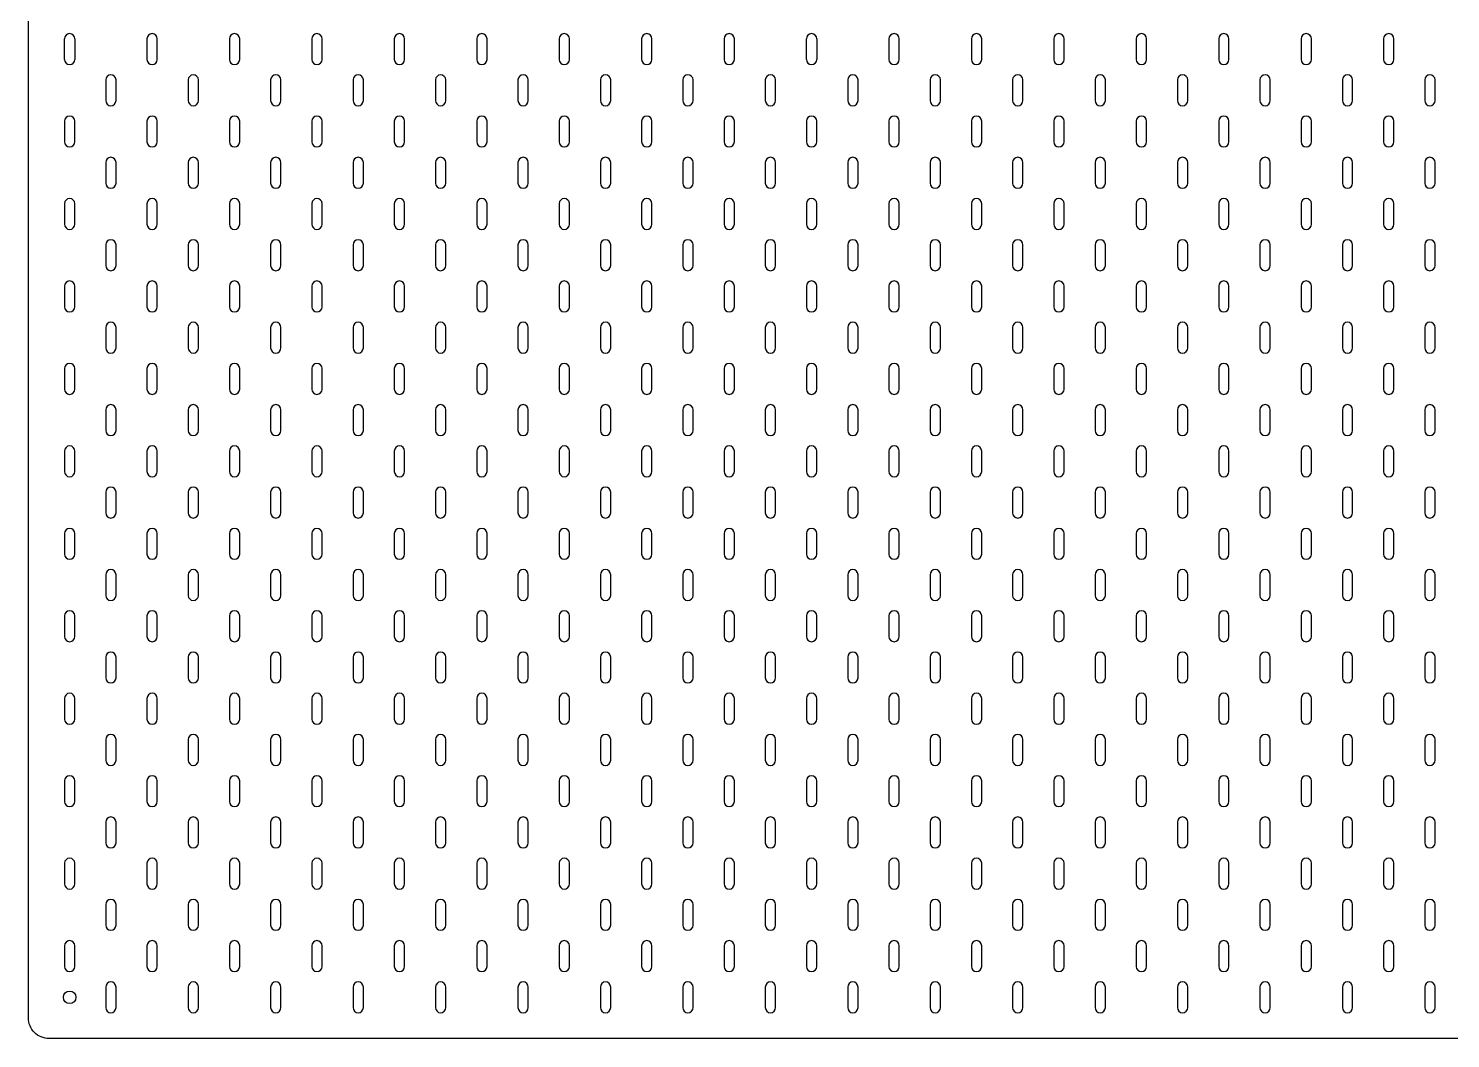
# Model space of a CAD drawing. Header units: millimetres. Extents: x 0 to 1400, y 0 to 1000.
# Drawn here: x 0 to 690, y 0 to 490 of the extents above; entities that cross this region are included whole.
import ezdxf

# ---------------------------------------------------------------- set-up
doc = ezdxf.new("R2010")
doc.units = ezdxf.units.MM
doc.layers.get('0').update_dxf_attribs({"linetype": 'CONTINUOUS'})

msp = doc.modelspace()

# ---------------------------------------------------------------- linework, layer by layer
for p, q in [((17.5, 475), (17.5, 485)), ((22.5, 485), (22.5, 475)), ((377.5, 475), (377.5, 485)), ((382.5, 485), (382.5, 475))]:
    msp.add_line(p, q)
for points in [[(1390, 1000, -0.414214), (1400, 990), (1400, 10, -0.414214), (1390, 0), (10, 0, -0.414214), (0, 10), (0, 990, -0.414214), (10, 1000)], [(57.5, 485), (57.5, 475, 1), (62.5, 475), (62.5, 485, 1)], [(97.5, 485), (97.5, 475, 1), (102.5, 475), (102.5, 485, 1)], [(137.5, 485), (137.5, 475, 1), (142.5, 475), (142.5, 485, 1)], [(177.5, 485), (177.5, 475, 1), (182.5, 475), (182.5, 485, 1)], [(217.5, 485), (217.5, 475, 1), (222.5, 475), (222.5, 485, 1)], [(257.5, 485), (257.5, 475, 1), (262.5, 475), (262.5, 485, 1)], [(297.5, 485), (297.5, 475, 1), (302.5, 475), (302.5, 485, 1)], [(337.5, 485), (337.5, 475, 1), (342.5, 475), (342.5, 485, 1)], [(417.5, 485), (417.5, 475, 1), (422.5, 475), (422.5, 485, 1)], [(457.5, 485), (457.5, 475, 1), (462.5, 475), (462.5, 485, 1)], [(497.5, 485), (497.5, 475, 1), (502.5, 475), (502.5, 485, 1)], [(537.5, 485), (537.5, 475, 1), (542.5, 475), (542.5, 485, 1)], [(577.5, 485), (577.5, 475, 1), (582.5, 475), (582.5, 485, 1)], [(617.5, 485), (617.5, 475, 1), (622.5, 475), (622.5, 485, 1)], [(657.5, 485), (657.5, 475, 1), (662.5, 475), (662.5, 485, 1)], [(42.5, 455), (42.5, 465, 1), (37.5, 465), (37.5, 455, 1)], [(82.5, 455), (82.5, 465, 1), (77.5, 465), (77.5, 455, 1)], [(122.5, 455), (122.5, 465, 1), (117.5, 465), (117.5, 455, 1)], [(162.5, 455), (162.5, 465, 1), (157.5, 465), (157.5, 455, 1)], [(202.5, 455), (202.5, 465, 1), (197.5, 465), (197.5, 455, 1)], [(242.5, 455), (242.5, 465, 1), (237.5, 465), (237.5, 455, 1)], [(282.5, 455), (282.5, 465, 1), (277.5, 465), (277.5, 455, 1)], [(322.5, 455), (322.5, 465, 1), (317.5, 465), (317.5, 455, 1)], [(362.5, 455), (362.5, 465, 1), (357.5, 465), (357.5, 455, 1)], [(402.5, 455), (402.5, 465, 1), (397.5, 465), (397.5, 455, 1)], [(442.5, 455), (442.5, 465, 1), (437.5, 465), (437.5, 455, 1)], [(482.5, 455), (482.5, 465, 1), (477.5, 465), (477.5, 455, 1)], [(522.5, 455), (522.5, 465, 1), (517.5, 465), (517.5, 455, 1)], [(562.5, 455), (562.5, 465, 1), (557.5, 465), (557.5, 455, 1)], [(602.5, 455), (602.5, 465, 1), (597.5, 465), (597.5, 455, 1)], [(642.5, 455), (642.5, 465, 1), (637.5, 465), (637.5, 455, 1)], [(682.5, 455), (682.5, 465, 1), (677.5, 465), (677.5, 455, 1)], [(17.5, 445), (17.5, 435, 1), (22.5, 435), (22.5, 445, 1)], [(57.5, 445), (57.5, 435, 1), (62.5, 435), (62.5, 445, 1)], [(97.5, 445), (97.5, 435, 1), (102.5, 435), (102.5, 445, 1)], [(137.5, 445), (137.5, 435, 1), (142.5, 435), (142.5, 445, 1)], [(177.5, 445), (177.5, 435, 1), (182.5, 435), (182.5, 445, 1)], [(217.5, 445), (217.5, 435, 1), (222.5, 435), (222.5, 445, 1)], [(257.5, 445), (257.5, 435, 1), (262.5, 435), (262.5, 445, 1)], [(297.5, 445), (297.5, 435, 1), (302.5, 435), (302.5, 445, 1)], [(337.5, 445), (337.5, 435, 1), (342.5, 435), (342.5, 445, 1)], [(377.5, 445), (377.5, 435, 1), (382.5, 435), (382.5, 445, 1)], [(417.5, 445), (417.5, 435, 1), (422.5, 435), (422.5, 445, 1)], [(457.5, 445), (457.5, 435, 1), (462.5, 435), (462.5, 445, 1)], [(497.5, 445), (497.5, 435, 1), (502.5, 435), (502.5, 445, 1)], [(537.5, 445), (537.5, 435, 1), (542.5, 435), (542.5, 445, 1)], [(577.5, 445), (577.5, 435, 1), (582.5, 435), (582.5, 445, 1)], [(617.5, 445), (617.5, 435, 1), (622.5, 435), (622.5, 445, 1)], [(657.5, 445), (657.5, 435, 1), (662.5, 435), (662.5, 445, 1)], [(42.5, 415), (42.5, 425, 1), (37.5, 425), (37.5, 415, 1)], [(82.5, 415), (82.5, 425, 1), (77.5, 425), (77.5, 415, 1)], [(122.5, 415), (122.5, 425, 1), (117.5, 425), (117.5, 415, 1)], [(162.5, 415), (162.5, 425, 1), (157.5, 425), (157.5, 415, 1)], [(202.5, 415), (202.5, 425, 1), (197.5, 425), (197.5, 415, 1)], [(242.5, 415), (242.5, 425, 1), (237.5, 425), (237.5, 415, 1)], [(282.5, 415), (282.5, 425, 1), (277.5, 425), (277.5, 415, 1)], [(322.5, 415), (322.5, 425, 1), (317.5, 425), (317.5, 415, 1)], [(362.5, 415), (362.5, 425, 1), (357.5, 425), (357.5, 415, 1)], [(402.5, 415), (402.5, 425, 1), (397.5, 425), (397.5, 415, 1)], [(442.5, 415), (442.5, 425, 1), (437.5, 425), (437.5, 415, 1)], [(482.5, 415), (482.5, 425, 1), (477.5, 425), (477.5, 415, 1)], [(522.5, 415), (522.5, 425, 1), (517.5, 425), (517.5, 415, 1)], [(562.5, 415), (562.5, 425, 1), (557.5, 425), (557.5, 415, 1)], [(602.5, 415), (602.5, 425, 1), (597.5, 425), (597.5, 415, 1)], [(642.5, 415), (642.5, 425, 1), (637.5, 425), (637.5, 415, 1)], [(682.5, 415), (682.5, 425, 1), (677.5, 425), (677.5, 415, 1)], [(17.5, 405), (17.5, 395, 1), (22.5, 395), (22.5, 405, 1)], [(57.5, 405), (57.5, 395, 1), (62.5, 395), (62.5, 405, 1)], [(97.5, 405), (97.5, 395, 1), (102.5, 395), (102.5, 405, 1)], [(137.5, 405), (137.5, 395, 1), (142.5, 395), (142.5, 405, 1)], [(177.5, 405), (177.5, 395, 1), (182.5, 395), (182.5, 405, 1)], [(217.5, 405), (217.5, 395, 1), (222.5, 395), (222.5, 405, 1)], [(257.5, 405), (257.5, 395, 1), (262.5, 395), (262.5, 405, 1)], [(297.5, 405), (297.5, 395, 1), (302.5, 395), (302.5, 405, 1)], [(337.5, 405), (337.5, 395, 1), (342.5, 395), (342.5, 405, 1)], [(377.5, 405), (377.5, 395, 1), (382.5, 395), (382.5, 405, 1)], [(417.5, 405), (417.5, 395, 1), (422.5, 395), (422.5, 405, 1)], [(457.5, 405), (457.5, 395, 1), (462.5, 395), (462.5, 405, 1)], [(497.5, 405), (497.5, 395, 1), (502.5, 395), (502.5, 405, 1)], [(537.5, 405), (537.5, 395, 1), (542.5, 395), (542.5, 405, 1)], [(577.5, 405), (577.5, 395, 1), (582.5, 395), (582.5, 405, 1)], [(617.5, 405), (617.5, 395, 1), (622.5, 395), (622.5, 405, 1)], [(657.5, 405), (657.5, 395, 1), (662.5, 395), (662.5, 405, 1)], [(42.5, 375), (42.5, 385, 1), (37.5, 385), (37.5, 375, 1)], [(82.5, 375), (82.5, 385, 1), (77.5, 385), (77.5, 375, 1)], [(122.5, 375), (122.5, 385, 1), (117.5, 385), (117.5, 375, 1)], [(162.5, 375), (162.5, 385, 1), (157.5, 385), (157.5, 375, 1)], [(202.5, 375), (202.5, 385, 1), (197.5, 385), (197.5, 375, 1)], [(242.5, 375), (242.5, 385, 1), (237.5, 385), (237.5, 375, 1)], [(282.5, 375), (282.5, 385, 1), (277.5, 385), (277.5, 375, 1)], [(322.5, 375), (322.5, 385, 1), (317.5, 385), (317.5, 375, 1)], [(362.5, 375), (362.5, 385, 1), (357.5, 385), (357.5, 375, 1)], [(402.5, 375), (402.5, 385, 1), (397.5, 385), (397.5, 375, 1)], [(442.5, 375), (442.5, 385, 1), (437.5, 385), (437.5, 375, 1)], [(482.5, 375), (482.5, 385, 1), (477.5, 385), (477.5, 375, 1)], [(522.5, 375), (522.5, 385, 1), (517.5, 385), (517.5, 375, 1)], [(562.5, 375), (562.5, 385, 1), (557.5, 385), (557.5, 375, 1)], [(602.5, 375), (602.5, 385, 1), (597.5, 385), (597.5, 375, 1)], [(642.5, 375), (642.5, 385, 1), (637.5, 385), (637.5, 375, 1)], [(682.5, 375), (682.5, 385, 1), (677.5, 385), (677.5, 375, 1)], [(17.5, 365), (17.5, 355, 1), (22.5, 355), (22.5, 365, 1)], [(57.5, 365), (57.5, 355, 1), (62.5, 355), (62.5, 365, 1)], [(97.5, 365), (97.5, 355, 1), (102.5, 355), (102.5, 365, 1)], [(137.5, 365), (137.5, 355, 1), (142.5, 355), (142.5, 365, 1)], [(177.5, 365), (177.5, 355, 1), (182.5, 355), (182.5, 365, 1)], [(217.5, 365), (217.5, 355, 1), (222.5, 355), (222.5, 365, 1)], [(257.5, 365), (257.5, 355, 1), (262.5, 355), (262.5, 365, 1)], [(297.5, 365), (297.5, 355, 1), (302.5, 355), (302.5, 365, 1)], [(337.5, 365), (337.5, 355, 1), (342.5, 355), (342.5, 365, 1)], [(377.5, 365), (377.5, 355, 1), (382.5, 355), (382.5, 365, 1)], [(417.5, 365), (417.5, 355, 1), (422.5, 355), (422.5, 365, 1)], [(457.5, 365), (457.5, 355, 1), (462.5, 355), (462.5, 365, 1)], [(497.5, 365), (497.5, 355, 1), (502.5, 355), (502.5, 365, 1)], [(537.5, 365), (537.5, 355, 1), (542.5, 355), (542.5, 365, 1)], [(577.5, 365), (577.5, 355, 1), (582.5, 355), (582.5, 365, 1)], [(617.5, 365), (617.5, 355, 1), (622.5, 355), (622.5, 365, 1)], [(657.5, 365), (657.5, 355, 1), (662.5, 355), (662.5, 365, 1)], [(42.5, 335), (42.5, 345, 1), (37.5, 345), (37.5, 335, 1)], [(82.5, 335), (82.5, 345, 1), (77.5, 345), (77.5, 335, 1)], [(122.5, 335), (122.5, 345, 1), (117.5, 345), (117.5, 335, 1)], [(162.5, 335), (162.5, 345, 1), (157.5, 345), (157.5, 335, 1)], [(202.5, 335), (202.5, 345, 1), (197.5, 345), (197.5, 335, 1)], [(242.5, 335), (242.5, 345, 1), (237.5, 345), (237.5, 335, 1)], [(282.5, 335), (282.5, 345, 1), (277.5, 345), (277.5, 335, 1)], [(322.5, 335), (322.5, 345, 1), (317.5, 345), (317.5, 335, 1)], [(362.5, 335), (362.5, 345, 1), (357.5, 345), (357.5, 335, 1)], [(402.5, 335), (402.5, 345, 1), (397.5, 345), (397.5, 335, 1)], [(442.5, 335), (442.5, 345, 1), (437.5, 345), (437.5, 335, 1)], [(482.5, 335), (482.5, 345, 1), (477.5, 345), (477.5, 335, 1)], [(522.5, 335), (522.5, 345, 1), (517.5, 345), (517.5, 335, 1)], [(562.5, 335), (562.5, 345, 1), (557.5, 345), (557.5, 335, 1)], [(602.5, 335), (602.5, 345, 1), (597.5, 345), (597.5, 335, 1)], [(642.5, 335), (642.5, 345, 1), (637.5, 345), (637.5, 335, 1)], [(682.5, 335), (682.5, 345, 1), (677.5, 345), (677.5, 335, 1)], [(17.5, 325), (17.5, 315, 1), (22.5, 315), (22.5, 325, 1)], [(57.5, 325), (57.5, 315, 1), (62.5, 315), (62.5, 325, 1)], [(97.5, 325), (97.5, 315, 1), (102.5, 315), (102.5, 325, 1)], [(137.5, 325), (137.5, 315, 1), (142.5, 315), (142.5, 325, 1)], [(177.5, 325), (177.5, 315, 1), (182.5, 315), (182.5, 325, 1)], [(217.5, 325), (217.5, 315, 1), (222.5, 315), (222.5, 325, 1)], [(257.5, 325), (257.5, 315, 1), (262.5, 315), (262.5, 325, 1)], [(297.5, 325), (297.5, 315, 1), (302.5, 315), (302.5, 325, 1)], [(337.5, 325), (337.5, 315, 1), (342.5, 315), (342.5, 325, 1)], [(377.5, 325), (377.5, 315, 1), (382.5, 315), (382.5, 325, 1)], [(417.5, 325), (417.5, 315, 1), (422.5, 315), (422.5, 325, 1)], [(457.5, 325), (457.5, 315, 1), (462.5, 315), (462.5, 325, 1)], [(497.5, 325), (497.5, 315, 1), (502.5, 315), (502.5, 325, 1)], [(537.5, 325), (537.5, 315, 1), (542.5, 315), (542.5, 325, 1)], [(577.5, 325), (577.5, 315, 1), (582.5, 315), (582.5, 325, 1)], [(617.5, 325), (617.5, 315, 1), (622.5, 315), (622.5, 325, 1)], [(657.5, 325), (657.5, 315, 1), (662.5, 315), (662.5, 325, 1)], [(42.5, 295), (42.5, 305, 1), (37.5, 305), (37.5, 295, 1)], [(82.5, 295), (82.5, 305, 1), (77.5, 305), (77.5, 295, 1)], [(122.5, 295), (122.5, 305, 1), (117.5, 305), (117.5, 295, 1)], [(162.5, 295), (162.5, 305, 1), (157.5, 305), (157.5, 295, 1)], [(202.5, 295), (202.5, 305, 1), (197.5, 305), (197.5, 295, 1)], [(242.5, 295), (242.5, 305, 1), (237.5, 305), (237.5, 295, 1)], [(282.5, 295), (282.5, 305, 1), (277.5, 305), (277.5, 295, 1)], [(322.5, 295), (322.5, 305, 1), (317.5, 305), (317.5, 295, 1)], [(362.5, 295), (362.5, 305, 1), (357.5, 305), (357.5, 295, 1)], [(402.5, 295), (402.5, 305, 1), (397.5, 305), (397.5, 295, 1)], [(442.5, 295), (442.5, 305, 1), (437.5, 305), (437.5, 295, 1)], [(482.5, 295), (482.5, 305, 1), (477.5, 305), (477.5, 295, 1)], [(522.5, 295), (522.5, 305, 1), (517.5, 305), (517.5, 295, 1)], [(562.5, 295), (562.5, 305, 1), (557.5, 305), (557.5, 295, 1)], [(602.5, 295), (602.5, 305, 1), (597.5, 305), (597.5, 295, 1)], [(642.5, 295), (642.5, 305, 1), (637.5, 305), (637.5, 295, 1)], [(682.5, 295), (682.5, 305, 1), (677.5, 305), (677.5, 295, 1)], [(17.5, 285), (17.5, 275, 1), (22.5, 275), (22.5, 285, 1)], [(57.5, 285), (57.5, 275, 1), (62.5, 275), (62.5, 285, 1)], [(97.5, 285), (97.5, 275, 1), (102.5, 275), (102.5, 285, 1)], [(137.5, 285), (137.5, 275, 1), (142.5, 275), (142.5, 285, 1)], [(177.5, 285), (177.5, 275, 1), (182.5, 275), (182.5, 285, 1)], [(217.5, 285), (217.5, 275, 1), (222.5, 275), (222.5, 285, 1)], [(257.5, 285), (257.5, 275, 1), (262.5, 275), (262.5, 285, 1)], [(297.5, 285), (297.5, 275, 1), (302.5, 275), (302.5, 285, 1)], [(337.5, 285), (337.5, 275, 1), (342.5, 275), (342.5, 285, 1)], [(377.5, 285), (377.5, 275, 1), (382.5, 275), (382.5, 285, 1)], [(417.5, 285), (417.5, 275, 1), (422.5, 275), (422.5, 285, 1)], [(457.5, 285), (457.5, 275, 1), (462.5, 275), (462.5, 285, 1)], [(497.5, 285), (497.5, 275, 1), (502.5, 275), (502.5, 285, 1)], [(537.5, 285), (537.5, 275, 1), (542.5, 275), (542.5, 285, 1)], [(577.5, 285), (577.5, 275, 1), (582.5, 275), (582.5, 285, 1)], [(617.5, 285), (617.5, 275, 1), (622.5, 275), (622.5, 285, 1)], [(657.5, 285), (657.5, 275, 1), (662.5, 275), (662.5, 285, 1)], [(42.5, 255), (42.5, 265, 1), (37.5, 265), (37.5, 255, 1)], [(82.5, 255), (82.5, 265, 1), (77.5, 265), (77.5, 255, 1)], [(122.5, 255), (122.5, 265, 1), (117.5, 265), (117.5, 255, 1)], [(162.5, 255), (162.5, 265, 1), (157.5, 265), (157.5, 255, 1)], [(202.5, 255), (202.5, 265, 1), (197.5, 265), (197.5, 255, 1)], [(242.5, 255), (242.5, 265, 1), (237.5, 265), (237.5, 255, 1)], [(282.5, 255), (282.5, 265, 1), (277.5, 265), (277.5, 255, 1)], [(322.5, 255), (322.5, 265, 1), (317.5, 265), (317.5, 255, 1)], [(362.5, 255), (362.5, 265, 1), (357.5, 265), (357.5, 255, 1)], [(402.5, 255), (402.5, 265, 1), (397.5, 265), (397.5, 255, 1)], [(442.5, 255), (442.5, 265, 1), (437.5, 265), (437.5, 255, 1)], [(482.5, 255), (482.5, 265, 1), (477.5, 265), (477.5, 255, 1)], [(522.5, 255), (522.5, 265, 1), (517.5, 265), (517.5, 255, 1)], [(562.5, 255), (562.5, 265, 1), (557.5, 265), (557.5, 255, 1)], [(602.5, 255), (602.5, 265, 1), (597.5, 265), (597.5, 255, 1)], [(642.5, 255), (642.5, 265, 1), (637.5, 265), (637.5, 255, 1)], [(682.5, 255), (682.5, 265, 1), (677.5, 265), (677.5, 255, 1)], [(17.5, 245), (17.5, 235, 1), (22.5, 235), (22.5, 245, 1)], [(57.5, 245), (57.5, 235, 1), (62.5, 235), (62.5, 245, 1)], [(97.5, 245), (97.5, 235, 1), (102.5, 235), (102.5, 245, 1)], [(137.5, 245), (137.5, 235, 1), (142.5, 235), (142.5, 245, 1)], [(177.5, 245), (177.5, 235, 1), (182.5, 235), (182.5, 245, 1)], [(217.5, 245), (217.5, 235, 1), (222.5, 235), (222.5, 245, 1)], [(257.5, 245), (257.5, 235, 1), (262.5, 235), (262.5, 245, 1)], [(297.5, 245), (297.5, 235, 1), (302.5, 235), (302.5, 245, 1)], [(337.5, 245), (337.5, 235, 1), (342.5, 235), (342.5, 245, 1)], [(377.5, 245), (377.5, 235, 1), (382.5, 235), (382.5, 245, 1)], [(417.5, 245), (417.5, 235, 1), (422.5, 235), (422.5, 245, 1)], [(457.5, 245), (457.5, 235, 1), (462.5, 235), (462.5, 245, 1)], [(497.5, 245), (497.5, 235, 1), (502.5, 235), (502.5, 245, 1)], [(537.5, 245), (537.5, 235, 1), (542.5, 235), (542.5, 245, 1)], [(577.5, 245), (577.5, 235, 1), (582.5, 235), (582.5, 245, 1)], [(617.5, 245), (617.5, 235, 1), (622.5, 235), (622.5, 245, 1)], [(657.5, 245), (657.5, 235, 1), (662.5, 235), (662.5, 245, 1)], [(42.5, 215), (42.5, 225, 1), (37.5, 225), (37.5, 215, 1)], [(82.5, 215), (82.5, 225, 1), (77.5, 225), (77.5, 215, 1)], [(122.5, 215), (122.5, 225, 1), (117.5, 225), (117.5, 215, 1)], [(162.5, 215), (162.5, 225, 1), (157.5, 225), (157.5, 215, 1)], [(202.5, 215), (202.5, 225, 1), (197.5, 225), (197.5, 215, 1)], [(242.5, 215), (242.5, 225, 1), (237.5, 225), (237.5, 215, 1)], [(282.5, 215), (282.5, 225, 1), (277.5, 225), (277.5, 215, 1)], [(322.5, 215), (322.5, 225, 1), (317.5, 225), (317.5, 215, 1)], [(362.5, 215), (362.5, 225, 1), (357.5, 225), (357.5, 215, 1)], [(402.5, 215), (402.5, 225, 1), (397.5, 225), (397.5, 215, 1)], [(442.5, 215), (442.5, 225, 1), (437.5, 225), (437.5, 215, 1)], [(482.5, 215), (482.5, 225, 1), (477.5, 225), (477.5, 215, 1)], [(522.5, 215), (522.5, 225, 1), (517.5, 225), (517.5, 215, 1)], [(562.5, 215), (562.5, 225, 1), (557.5, 225), (557.5, 215, 1)], [(602.5, 215), (602.5, 225, 1), (597.5, 225), (597.5, 215, 1)], [(642.5, 215), (642.5, 225, 1), (637.5, 225), (637.5, 215, 1)], [(682.5, 215), (682.5, 225, 1), (677.5, 225), (677.5, 215, 1)], [(17.5, 205), (17.5, 195, 1), (22.5, 195), (22.5, 205, 1)], [(57.5, 205), (57.5, 195, 1), (62.5, 195), (62.5, 205, 1)], [(97.5, 205), (97.5, 195, 1), (102.5, 195), (102.5, 205, 1)], [(137.5, 205), (137.5, 195, 1), (142.5, 195), (142.5, 205, 1)], [(177.5, 205), (177.5, 195, 1), (182.5, 195), (182.5, 205, 1)], [(217.5, 205), (217.5, 195, 1), (222.5, 195), (222.5, 205, 1)], [(257.5, 205), (257.5, 195, 1), (262.5, 195), (262.5, 205, 1)], [(297.5, 205), (297.5, 195, 1), (302.5, 195), (302.5, 205, 1)], [(337.5, 205), (337.5, 195, 1), (342.5, 195), (342.5, 205, 1)], [(377.5, 205), (377.5, 195, 1), (382.5, 195), (382.5, 205, 1)], [(417.5, 205), (417.5, 195, 1), (422.5, 195), (422.5, 205, 1)], [(457.5, 205), (457.5, 195, 1), (462.5, 195), (462.5, 205, 1)], [(497.5, 205), (497.5, 195, 1), (502.5, 195), (502.5, 205, 1)], [(537.5, 205), (537.5, 195, 1), (542.5, 195), (542.5, 205, 1)], [(577.5, 205), (577.5, 195, 1), (582.5, 195), (582.5, 205, 1)], [(617.5, 205), (617.5, 195, 1), (622.5, 195), (622.5, 205, 1)], [(657.5, 205), (657.5, 195, 1), (662.5, 195), (662.5, 205, 1)], [(42.5, 175), (42.5, 185, 1), (37.5, 185), (37.5, 175, 1)], [(82.5, 175), (82.5, 185, 1), (77.5, 185), (77.5, 175, 1)], [(122.5, 175), (122.5, 185, 1), (117.5, 185), (117.5, 175, 1)], [(162.5, 175), (162.5, 185, 1), (157.5, 185), (157.5, 175, 1)], [(202.5, 175), (202.5, 185, 1), (197.5, 185), (197.5, 175, 1)], [(242.5, 175), (242.5, 185, 1), (237.5, 185), (237.5, 175, 1)], [(282.5, 175), (282.5, 185, 1), (277.5, 185), (277.5, 175, 1)], [(322.5, 175), (322.5, 185, 1), (317.5, 185), (317.5, 175, 1)], [(362.5, 175), (362.5, 185, 1), (357.5, 185), (357.5, 175, 1)], [(402.5, 175), (402.5, 185, 1), (397.5, 185), (397.5, 175, 1)], [(442.5, 175), (442.5, 185, 1), (437.5, 185), (437.5, 175, 1)], [(482.5, 175), (482.5, 185, 1), (477.5, 185), (477.5, 175, 1)], [(522.5, 175), (522.5, 185, 1), (517.5, 185), (517.5, 175, 1)], [(562.5, 175), (562.5, 185, 1), (557.5, 185), (557.5, 175, 1)], [(602.5, 175), (602.5, 185, 1), (597.5, 185), (597.5, 175, 1)], [(642.5, 175), (642.5, 185, 1), (637.5, 185), (637.5, 175, 1)], [(682.5, 175), (682.5, 185, 1), (677.5, 185), (677.5, 175, 1)], [(17.5, 165), (17.5, 155, 1), (22.5, 155), (22.5, 165, 1)], [(57.5, 165), (57.5, 155, 1), (62.5, 155), (62.5, 165, 1)], [(97.5, 165), (97.5, 155, 1), (102.5, 155), (102.5, 165, 1)], [(137.5, 165), (137.5, 155, 1), (142.5, 155), (142.5, 165, 1)], [(177.5, 165), (177.5, 155, 1), (182.5, 155), (182.5, 165, 1)], [(217.5, 165), (217.5, 155, 1), (222.5, 155), (222.5, 165, 1)], [(257.5, 165), (257.5, 155, 1), (262.5, 155), (262.5, 165, 1)], [(297.5, 165), (297.5, 155, 1), (302.5, 155), (302.5, 165, 1)], [(337.5, 165), (337.5, 155, 1), (342.5, 155), (342.5, 165, 1)], [(377.5, 165), (377.5, 155, 1), (382.5, 155), (382.5, 165, 1)], [(417.5, 165), (417.5, 155, 1), (422.5, 155), (422.5, 165, 1)], [(457.5, 165), (457.5, 155, 1), (462.5, 155), (462.5, 165, 1)], [(497.5, 165), (497.5, 155, 1), (502.5, 155), (502.5, 165, 1)], [(537.5, 165), (537.5, 155, 1), (542.5, 155), (542.5, 165, 1)], [(577.5, 165), (577.5, 155, 1), (582.5, 155), (582.5, 165, 1)], [(617.5, 165), (617.5, 155, 1), (622.5, 155), (622.5, 165, 1)], [(657.5, 165), (657.5, 155, 1), (662.5, 155), (662.5, 165, 1)], [(42.5, 135), (42.5, 145, 1), (37.5, 145), (37.5, 135, 1)], [(82.5, 135), (82.5, 145, 1), (77.5, 145), (77.5, 135, 1)], [(122.5, 135), (122.5, 145, 1), (117.5, 145), (117.5, 135, 1)], [(162.5, 135), (162.5, 145, 1), (157.5, 145), (157.5, 135, 1)], [(202.5, 135), (202.5, 145, 1), (197.5, 145), (197.5, 135, 1)], [(242.5, 135), (242.5, 145, 1), (237.5, 145), (237.5, 135, 1)], [(282.5, 135), (282.5, 145, 1), (277.5, 145), (277.5, 135, 1)], [(322.5, 135), (322.5, 145, 1), (317.5, 145), (317.5, 135, 1)], [(362.5, 135), (362.5, 145, 1), (357.5, 145), (357.5, 135, 1)], [(402.5, 135), (402.5, 145, 1), (397.5, 145), (397.5, 135, 1)], [(442.5, 135), (442.5, 145, 1), (437.5, 145), (437.5, 135, 1)], [(482.5, 135), (482.5, 145, 1), (477.5, 145), (477.5, 135, 1)], [(522.5, 135), (522.5, 145, 1), (517.5, 145), (517.5, 135, 1)], [(562.5, 135), (562.5, 145, 1), (557.5, 145), (557.5, 135, 1)], [(602.5, 135), (602.5, 145, 1), (597.5, 145), (597.5, 135, 1)], [(642.5, 135), (642.5, 145, 1), (637.5, 145), (637.5, 135, 1)], [(682.5, 135), (682.5, 145, 1), (677.5, 145), (677.5, 135, 1)], [(17.5, 125), (17.5, 115, 1), (22.5, 115), (22.5, 125, 1)], [(57.5, 125), (57.5, 115, 1), (62.5, 115), (62.5, 125, 1)], [(97.5, 125), (97.5, 115, 1), (102.5, 115), (102.5, 125, 1)], [(137.5, 125), (137.5, 115, 1), (142.5, 115), (142.5, 125, 1)], [(177.5, 125), (177.5, 115, 1), (182.5, 115), (182.5, 125, 1)], [(217.5, 125), (217.5, 115, 1), (222.5, 115), (222.5, 125, 1)], [(257.5, 125), (257.5, 115, 1), (262.5, 115), (262.5, 125, 1)], [(297.5, 125), (297.5, 115, 1), (302.5, 115), (302.5, 125, 1)], [(337.5, 125), (337.5, 115, 1), (342.5, 115), (342.5, 125, 1)], [(377.5, 125), (377.5, 115, 1), (382.5, 115), (382.5, 125, 1)], [(417.5, 125), (417.5, 115, 1), (422.5, 115), (422.5, 125, 1)], [(457.5, 125), (457.5, 115, 1), (462.5, 115), (462.5, 125, 1)], [(497.5, 125), (497.5, 115, 1), (502.5, 115), (502.5, 125, 1)], [(537.5, 125), (537.5, 115, 1), (542.5, 115), (542.5, 125, 1)], [(577.5, 125), (577.5, 115, 1), (582.5, 115), (582.5, 125, 1)], [(617.5, 125), (617.5, 115, 1), (622.5, 115), (622.5, 125, 1)], [(657.5, 125), (657.5, 115, 1), (662.5, 115), (662.5, 125, 1)], [(42.5, 95), (42.5, 105, 1), (37.5, 105), (37.5, 95, 1)], [(82.5, 95), (82.5, 105, 1), (77.5, 105), (77.5, 95, 1)], [(122.5, 95), (122.5, 105, 1), (117.5, 105), (117.5, 95, 1)], [(162.5, 95), (162.5, 105, 1), (157.5, 105), (157.5, 95, 1)], [(202.5, 95), (202.5, 105, 1), (197.5, 105), (197.5, 95, 1)], [(242.5, 95), (242.5, 105, 1), (237.5, 105), (237.5, 95, 1)], [(282.5, 95), (282.5, 105, 1), (277.5, 105), (277.5, 95, 1)], [(322.5, 95), (322.5, 105, 1), (317.5, 105), (317.5, 95, 1)], [(362.5, 95), (362.5, 105, 1), (357.5, 105), (357.5, 95, 1)], [(402.5, 95), (402.5, 105, 1), (397.5, 105), (397.5, 95, 1)], [(442.5, 95), (442.5, 105, 1), (437.5, 105), (437.5, 95, 1)], [(482.5, 95), (482.5, 105, 1), (477.5, 105), (477.5, 95, 1)], [(522.5, 95), (522.5, 105, 1), (517.5, 105), (517.5, 95, 1)], [(562.5, 95), (562.5, 105, 1), (557.5, 105), (557.5, 95, 1)], [(602.5, 95), (602.5, 105, 1), (597.5, 105), (597.5, 95, 1)], [(642.5, 95), (642.5, 105, 1), (637.5, 105), (637.5, 95, 1)], [(682.5, 95), (682.5, 105, 1), (677.5, 105), (677.5, 95, 1)], [(17.5, 85), (17.5, 75, 1), (22.5, 75), (22.5, 85, 1)], [(57.5, 85), (57.5, 75, 1), (62.5, 75), (62.5, 85, 1)], [(97.5, 85), (97.5, 75, 1), (102.5, 75), (102.5, 85, 1)], [(137.5, 85), (137.5, 75, 1), (142.5, 75), (142.5, 85, 1)], [(177.5, 85), (177.5, 75, 1), (182.5, 75), (182.5, 85, 1)], [(217.5, 85), (217.5, 75, 1), (222.5, 75), (222.5, 85, 1)], [(257.5, 85), (257.5, 75, 1), (262.5, 75), (262.5, 85, 1)], [(297.5, 85), (297.5, 75, 1), (302.5, 75), (302.5, 85, 1)], [(337.5, 85), (337.5, 75, 1), (342.5, 75), (342.5, 85, 1)], [(377.5, 85), (377.5, 75, 1), (382.5, 75), (382.5, 85, 1)], [(417.5, 85), (417.5, 75, 1), (422.5, 75), (422.5, 85, 1)], [(457.5, 85), (457.5, 75, 1), (462.5, 75), (462.5, 85, 1)], [(497.5, 85), (497.5, 75, 1), (502.5, 75), (502.5, 85, 1)], [(537.5, 85), (537.5, 75, 1), (542.5, 75), (542.5, 85, 1)], [(577.5, 85), (577.5, 75, 1), (582.5, 75), (582.5, 85, 1)], [(617.5, 85), (617.5, 75, 1), (622.5, 75), (622.5, 85, 1)], [(657.5, 85), (657.5, 75, 1), (662.5, 75), (662.5, 85, 1)], [(42.5, 55), (42.5, 65, 1), (37.5, 65), (37.5, 55, 1)], [(82.5, 55), (82.5, 65, 1), (77.5, 65), (77.5, 55, 1)], [(122.5, 55), (122.5, 65, 1), (117.5, 65), (117.5, 55, 1)], [(162.5, 55), (162.5, 65, 1), (157.5, 65), (157.5, 55, 1)], [(202.5, 55), (202.5, 65, 1), (197.5, 65), (197.5, 55, 1)], [(242.5, 55), (242.5, 65, 1), (237.5, 65), (237.5, 55, 1)], [(282.5, 55), (282.5, 65, 1), (277.5, 65), (277.5, 55, 1)], [(322.5, 55), (322.5, 65, 1), (317.5, 65), (317.5, 55, 1)], [(362.5, 55), (362.5, 65, 1), (357.5, 65), (357.5, 55, 1)], [(402.5, 55), (402.5, 65, 1), (397.5, 65), (397.5, 55, 1)], [(442.5, 55), (442.5, 65, 1), (437.5, 65), (437.5, 55, 1)], [(482.5, 55), (482.5, 65, 1), (477.5, 65), (477.5, 55, 1)], [(522.5, 55), (522.5, 65, 1), (517.5, 65), (517.5, 55, 1)], [(562.5, 55), (562.5, 65, 1), (557.5, 65), (557.5, 55, 1)], [(602.5, 55), (602.5, 65, 1), (597.5, 65), (597.5, 55, 1)], [(642.5, 55), (642.5, 65, 1), (637.5, 65), (637.5, 55, 1)], [(682.5, 55), (682.5, 65, 1), (677.5, 65), (677.5, 55, 1)], [(17.5, 45), (17.5, 35, 1), (22.5, 35), (22.5, 45, 1)], [(57.5, 45), (57.5, 35, 1), (62.5, 35), (62.5, 45, 1)], [(97.5, 45), (97.5, 35, 1), (102.5, 35), (102.5, 45, 1)], [(137.5, 45), (137.5, 35, 1), (142.5, 35), (142.5, 45, 1)], [(177.5, 45), (177.5, 35, 1), (182.5, 35), (182.5, 45, 1)], [(217.5, 45), (217.5, 35, 1), (222.5, 35), (222.5, 45, 1)], [(257.5, 45), (257.5, 35, 1), (262.5, 35), (262.5, 45, 1)], [(297.5, 45), (297.5, 35, 1), (302.5, 35), (302.5, 45, 1)], [(337.5, 45), (337.5, 35, 1), (342.5, 35), (342.5, 45, 1)], [(377.5, 45), (377.5, 35, 1), (382.5, 35), (382.5, 45, 1)], [(417.5, 45), (417.5, 35, 1), (422.5, 35), (422.5, 45, 1)], [(457.5, 45), (457.5, 35, 1), (462.5, 35), (462.5, 45, 1)], [(497.5, 45), (497.5, 35, 1), (502.5, 35), (502.5, 45, 1)], [(537.5, 45), (537.5, 35, 1), (542.5, 35), (542.5, 45, 1)], [(577.5, 45), (577.5, 35, 1), (582.5, 35), (582.5, 45, 1)], [(617.5, 45), (617.5, 35, 1), (622.5, 35), (622.5, 45, 1)], [(657.5, 45), (657.5, 35, 1), (662.5, 35), (662.5, 45, 1)], [(42.5, 15), (42.5, 25, 1), (37.5, 25), (37.5, 15, 1)], [(82.5, 15), (82.5, 25, 1), (77.5, 25), (77.5, 15, 1)], [(122.5, 15), (122.5, 25, 1), (117.5, 25), (117.5, 15, 1)], [(162.5, 15), (162.5, 25, 1), (157.5, 25), (157.5, 15, 1)], [(202.5, 15), (202.5, 25, 1), (197.5, 25), (197.5, 15, 1)], [(242.5, 15), (242.5, 25, 1), (237.5, 25), (237.5, 15, 1)], [(282.5, 15), (282.5, 25, 1), (277.5, 25), (277.5, 15, 1)], [(322.5, 15), (322.5, 25, 1), (317.5, 25), (317.5, 15, 1)], [(362.5, 15), (362.5, 25, 1), (357.5, 25), (357.5, 15, 1)], [(402.5, 15), (402.5, 25, 1), (397.5, 25), (397.5, 15, 1)], [(442.5, 15), (442.5, 25, 1), (437.5, 25), (437.5, 15, 1)], [(482.5, 15), (482.5, 25, 1), (477.5, 25), (477.5, 15, 1)], [(522.5, 15), (522.5, 25, 1), (517.5, 25), (517.5, 15, 1)], [(562.5, 15), (562.5, 25, 1), (557.5, 25), (557.5, 15, 1)], [(602.5, 15), (602.5, 25, 1), (597.5, 25), (597.5, 15, 1)], [(642.5, 15), (642.5, 25, 1), (637.5, 25), (637.5, 15, 1)], [(682.5, 15), (682.5, 25, 1), (677.5, 25), (677.5, 15, 1)]]:
    msp.add_lwpolyline(points, format="xyb", close=True)
msp.add_circle((20, 20), 3)
for centre, start, end in [((20, 485), 0, 180), ((380, 485), 0, 180), ((20, 475), -180, 0), ((380, 475), -180, 0)]:
    msp.add_arc(centre, 2.5, start, end)

doc.saveas('drawing.dxf')
